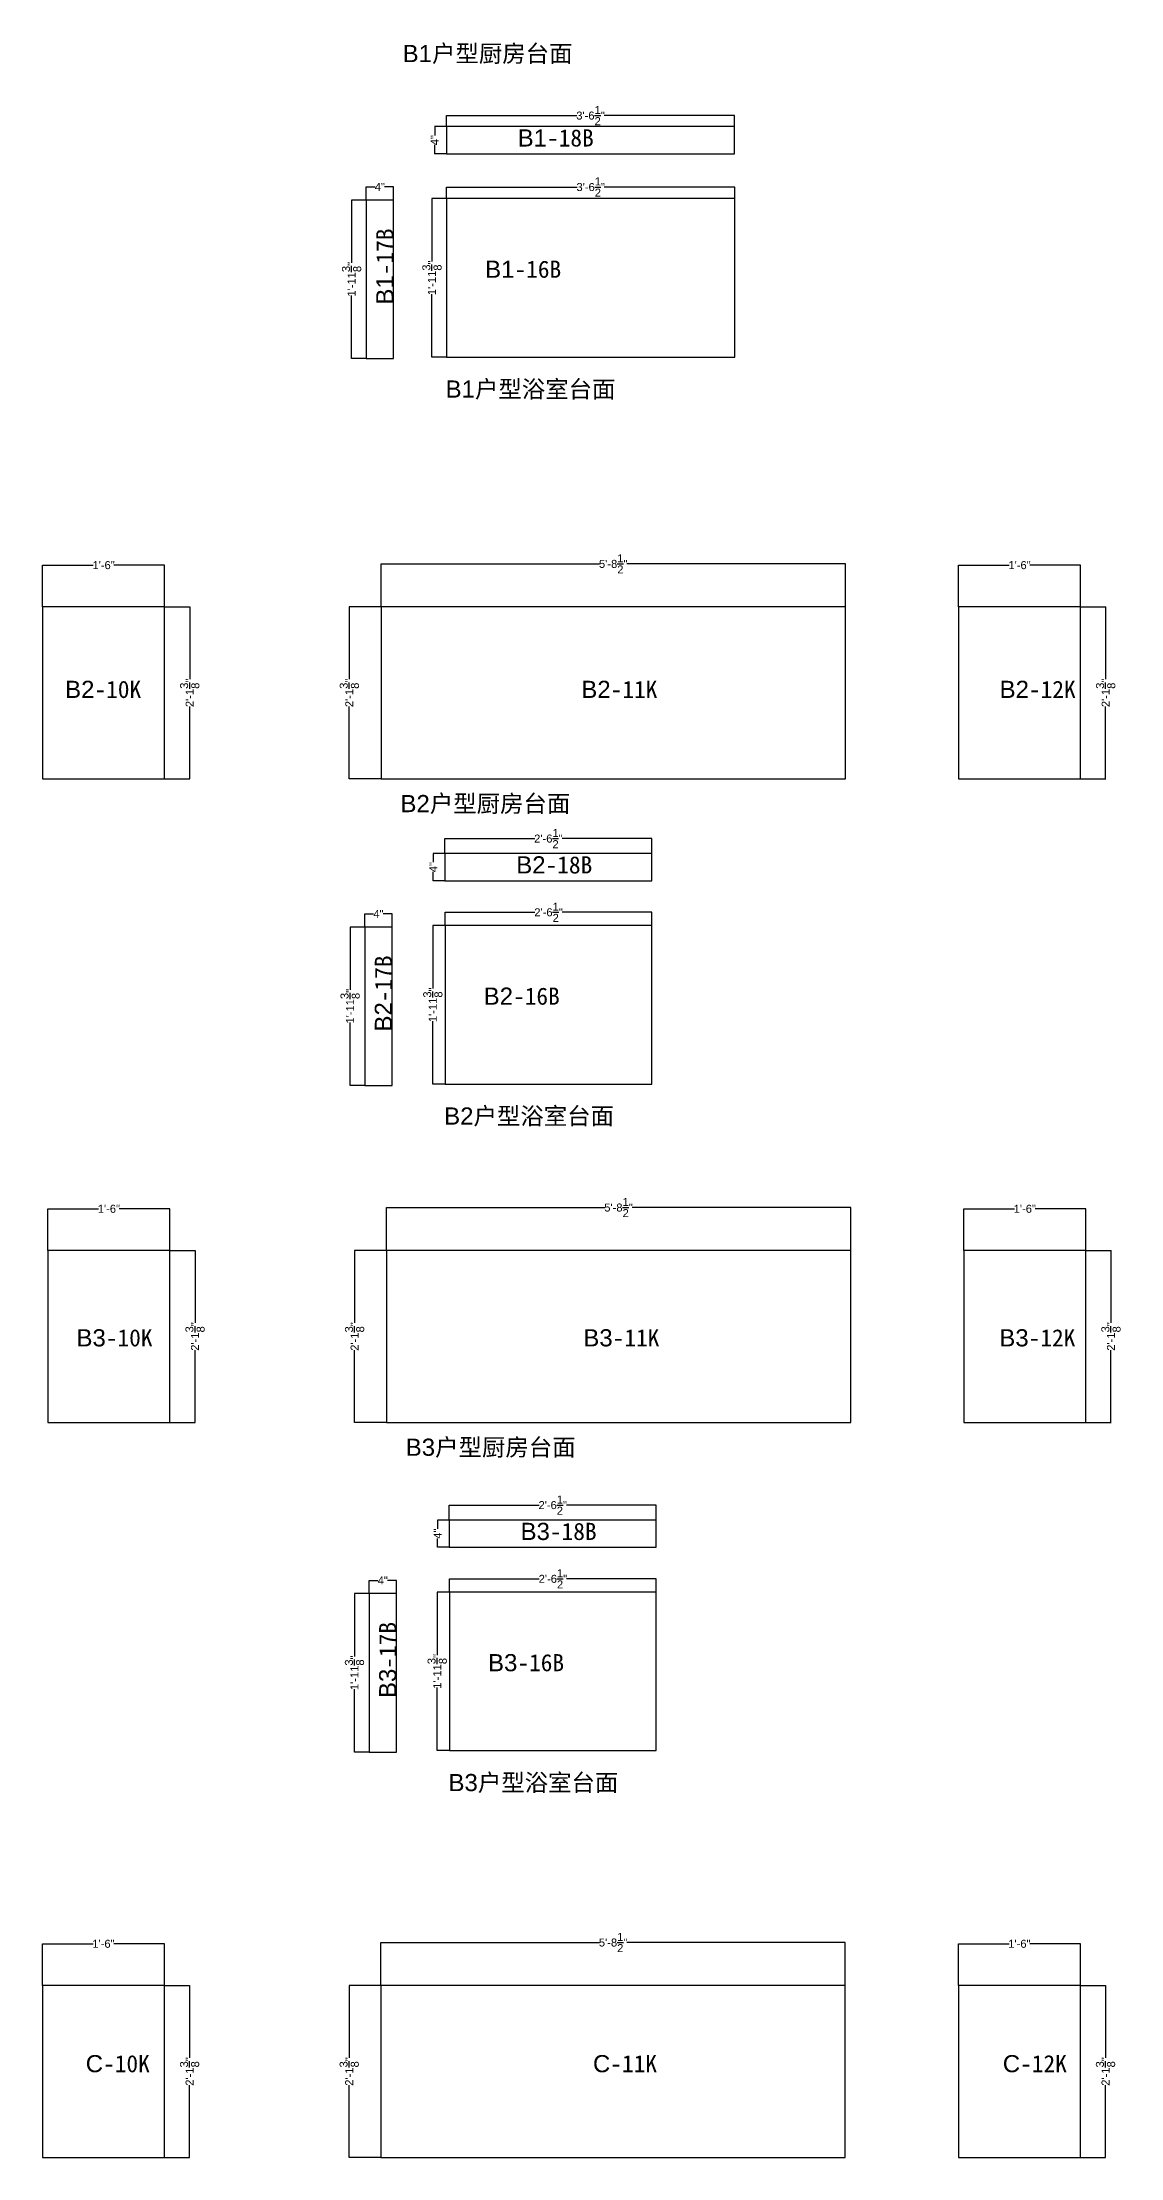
# Model space of a CAD drawing. Header units: inches. Extents: x -997106 to 39633, y -30199 to 1961.
# Drawn here: x 17418 to 21459, y -14272 to -6343 of the extents above; entities that cross this region are included whole.
import ezdxf

# ---------------------------------------------------------------- set-up
doc = ezdxf.new("R2010")
doc.units = ezdxf.units.IN
doc.header["$MEASUREMENT"] = 0
doc.layers.get('Defpoints').update_dxf_attribs({"color": 3})
doc.layers.add('编号', color=10, linetype='Continuous', plot=False)
doc.styles.get("Standard").update_dxf_attribs({"font": 'arial.ttf'})
doc.dimstyles.get("Standard").update_dxf_attribs({"dimtxt": 30, "dimasz": 1, "dimexe": 0.18, "dimexo": 0.0625, "dimgap": 0.09, "dimtad": 0, "dimtoh": 1, "dimdec": 4, "dimlfac": 0.03937, "dimzin": 0, "dimdsep": 46, "dimlunit": 4, "dimtxsty": 'Standard', "dimblk": 'ARCHTICK', "dimcen": 1, "dimadec": 0, "dimazin": 0, "dimtfac": 1, "dimtdec": 4, "dimtix": 1, "dimtofl": 0, "dimtmove": 2, "dimatfit": 3, "dimldrblk": 'ARCHTICK', "dimfxl": 1, "dimtolj": 1, "dimtzin": 0, "dimarcsym": 0})

# ---------------------------------------------------------------- blocks, each defined once
blk = doc.blocks.new('_ArchTick')
at = {"color": 0, "linetype": 'ByBlock', "const_width": 0.15}
blk.add_lwpolyline([(-0.5, -0.5), (0.5, 0.5)], dxfattribs=at)
blk = doc.blocks.new('*D192')
at = {"color": 0, "lineweight": -2, "transparency": 16777216}
for p, q in [((17419.5, -8458.8), (17419.5, -8302.6)), ((17419.5, -8302.8), (17609.4, -8302.8)), ((17876.5, -8302.8), (17686.5, -8302.8)), ((17876.5, -8458.8), (17876.5, -8302.6))]:
    blk.add_line(p, q, dxfattribs=at)
at = {"layer": 'Defpoints', "color": 0, "transparency": 16777216}
for p in [(17876.5, -8302.8), (17419.5, -8458.9), (17876.5, -8458.9)]:
    blk.add_point(p, dxfattribs=at)
at = {"color": 0, "lineweight": -2, "transparency": 16777216, "rotation": 180}
blk.add_blockref('_ArchTick', (17419.5, -8302.8), dxfattribs=at)
at = {"color": 0, "lineweight": -2, "transparency": 16777216}
blk.add_blockref('_ArchTick', (17876.5, -8302.8), dxfattribs=at)
at = {"color": 0, "transparency": 16777216, "insert": (17648, -8302.8), "char_height": 30, "attachment_point": 5}
blk.add_mtext('\\A1;1\'-6"', dxfattribs=at)
blk = doc.blocks.new('*D193')
at = {"color": 0, "lineweight": -2, "transparency": 16777216}
for p, q in [((17876.5, -8458.9), (17970.9, -8458.9)), ((17970.7, -8458.9), (17970.7, -8730.3)), ((17970.7, -9103.9), (17970.7, -8832.5)), ((17876.5, -9103.9), (17970.9, -9103.9))]:
    blk.add_line(p, q, dxfattribs=at)
at = {"layer": 'Defpoints', "color": 0, "transparency": 16777216}
for p in [(17876.5, -8458.9), (17876.5, -9103.9), (17970.7, -9103.9)]:
    blk.add_point(p, dxfattribs=at)
at = {"color": 0, "lineweight": -2, "transparency": 16777216}
for p, rotation in [((17970.7, -8458.9), 90), ((17970.7, -9103.9), 270)]:
    blk.add_blockref('_ArchTick', p, dxfattribs=dict(at, rotation=rotation))
at = {"color": 0, "transparency": 16777216, "insert": (17970.7, -8781.4), "char_height": 30, "attachment_point": 5, "rotation": 90}
blk.add_mtext('\\A1;2\'-1{\\H1x;\\S3/8;}"', dxfattribs=at)
blk = doc.blocks.new('*D194')
at = {"color": 0, "lineweight": -2, "transparency": 16777216}
for p, q in [((18687.8, -8458.8), (18687.8, -8297.6)), ((18687.8, -8297.8), (19506.9, -8297.8)), ((20427.8, -8297.8), (19608.7, -8297.8)), ((20427.8, -8458.8), (20427.8, -8297.6))]:
    blk.add_line(p, q, dxfattribs=at)
at = {"layer": 'Defpoints', "color": 0, "transparency": 16777216}
for p in [(20427.8, -8297.8), (18687.8, -8458.9), (20427.8, -8458.9)]:
    blk.add_point(p, dxfattribs=at)
at = {"color": 0, "lineweight": -2, "transparency": 16777216, "rotation": 180}
blk.add_blockref('_ArchTick', (18687.8, -8297.8), dxfattribs=at)
at = {"color": 0, "lineweight": -2, "transparency": 16777216}
blk.add_blockref('_ArchTick', (20427.8, -8297.8), dxfattribs=at)
at = {"color": 0, "transparency": 16777216, "insert": (19557.8, -8297.8), "char_height": 30, "attachment_point": 5}
blk.add_mtext('\\A1;5\'-8{\\H1x;\\S1/2;}"', dxfattribs=at)
blk = doc.blocks.new('*D195')
at = {"color": 0, "lineweight": -2, "transparency": 16777216}
for p, q in [((18687.7, -8458.9), (18568.6, -8458.9)), ((18568.8, -8458.9), (18568.8, -8730.3)), ((18568.8, -9103.9), (18568.8, -8832.5)), ((18687.7, -9103.9), (18568.6, -9103.9))]:
    blk.add_line(p, q, dxfattribs=at)
at = {"layer": 'Defpoints', "color": 0, "transparency": 16777216}
for p in [(18687.8, -8458.9), (18568.8, -9103.9), (18687.8, -9103.9)]:
    blk.add_point(p, dxfattribs=at)
at = {"color": 0, "lineweight": -2, "transparency": 16777216}
for p, rotation in [((18568.8, -8458.9), 90), ((18568.8, -9103.9), 270)]:
    blk.add_blockref('_ArchTick', p, dxfattribs=dict(at, rotation=rotation))
at = {"color": 0, "transparency": 16777216, "insert": (18568.8, -8781.4), "char_height": 30, "attachment_point": 5, "rotation": 90}
blk.add_mtext('\\A1;2\'-1{\\H1x;\\S3/8;}"', dxfattribs=at)
blk = doc.blocks.new('*D196')
at = {"color": 0, "lineweight": -2, "transparency": 16777216}
for p, q in [((20851.9, -8458.8), (20851.9, -8302.6)), ((20851.9, -8302.8), (21041.8, -8302.8)), ((21308.9, -8302.8), (21118.9, -8302.8)), ((21308.9, -8458.8), (21308.9, -8302.6))]:
    blk.add_line(p, q, dxfattribs=at)
at = {"layer": 'Defpoints', "color": 0, "transparency": 16777216}
for p in [(21308.9, -8302.8), (20851.9, -8458.9), (21308.9, -8458.9)]:
    blk.add_point(p, dxfattribs=at)
at = {"color": 0, "lineweight": -2, "transparency": 16777216, "rotation": 180}
blk.add_blockref('_ArchTick', (20851.9, -8302.8), dxfattribs=at)
at = {"color": 0, "lineweight": -2, "transparency": 16777216}
blk.add_blockref('_ArchTick', (21308.9, -8302.8), dxfattribs=at)
at = {"color": 0, "transparency": 16777216, "insert": (21080.4, -8302.8), "char_height": 30, "attachment_point": 5}
blk.add_mtext('\\A1;1\'-6"', dxfattribs=at)
blk = doc.blocks.new('*D197')
at = {"color": 0, "lineweight": -2, "transparency": 16777216}
for p, q in [((21308.9, -8458.9), (21403.3, -8458.9)), ((21403.1, -8458.9), (21403.1, -8730.3)), ((21403.1, -9103.9), (21403.1, -8832.5)), ((21308.9, -9103.9), (21403.3, -9103.9))]:
    blk.add_line(p, q, dxfattribs=at)
at = {"layer": 'Defpoints', "color": 0, "transparency": 16777216}
for p in [(21308.9, -8458.9), (21308.9, -9103.9), (21403.1, -9103.9)]:
    blk.add_point(p, dxfattribs=at)
at = {"color": 0, "lineweight": -2, "transparency": 16777216}
for p, rotation in [((21403.1, -8458.9), 90), ((21403.1, -9103.9), 270)]:
    blk.add_blockref('_ArchTick', p, dxfattribs=dict(at, rotation=rotation))
at = {"color": 0, "transparency": 16777216, "insert": (21403.1, -8781.4), "char_height": 30, "attachment_point": 5, "rotation": 90}
blk.add_mtext('\\A1;2\'-1{\\H1x;\\S3/8;}"', dxfattribs=at)
blk = doc.blocks.new('*D232')
at = {"color": 0, "lineweight": -2, "transparency": 16777216}
for p, q in [((17439.3, -10871.5), (17439.3, -10715.3)), ((17439.3, -10715.4), (17629.3, -10715.4)), ((17896.3, -10715.4), (17706.4, -10715.4)), ((17896.3, -10871.5), (17896.3, -10715.3))]:
    blk.add_line(p, q, dxfattribs=at)
at = {"layer": 'Defpoints', "color": 0, "transparency": 16777216}
for p in [(17896.3, -10715.4), (17439.3, -10871.5), (17896.3, -10871.5)]:
    blk.add_point(p, dxfattribs=at)
at = {"color": 0, "lineweight": -2, "transparency": 16777216, "rotation": 180}
blk.add_blockref('_ArchTick', (17439.3, -10715.4), dxfattribs=at)
at = {"color": 0, "lineweight": -2, "transparency": 16777216}
blk.add_blockref('_ArchTick', (17896.3, -10715.4), dxfattribs=at)
at = {"color": 0, "transparency": 16777216, "insert": (17667.8, -10715.4), "char_height": 30, "attachment_point": 5}
blk.add_mtext('\\A1;1\'-6"', dxfattribs=at)
blk = doc.blocks.new('*D233')
at = {"color": 0, "lineweight": -2, "transparency": 16777216}
for p, q in [((17896.4, -10871.5), (17990.8, -10871.5)), ((17990.6, -10871.5), (17990.6, -11142.9)), ((17990.6, -11516.5), (17990.6, -11245.1)), ((17896.4, -11516.5), (17990.8, -11516.5))]:
    blk.add_line(p, q, dxfattribs=at)
at = {"layer": 'Defpoints', "color": 0, "transparency": 16777216}
for p in [(17896.3, -10871.5), (17896.3, -11516.5), (17990.6, -11516.5)]:
    blk.add_point(p, dxfattribs=at)
at = {"color": 0, "lineweight": -2, "transparency": 16777216}
for p, rotation in [((17990.6, -10871.5), 90), ((17990.6, -11516.5), 270)]:
    blk.add_blockref('_ArchTick', p, dxfattribs=dict(at, rotation=rotation))
at = {"color": 0, "transparency": 16777216, "insert": (17990.6, -11194), "char_height": 30, "attachment_point": 5, "rotation": 90}
blk.add_mtext('\\A1;2\'-1{\\H1x;\\S3/8;}"', dxfattribs=at)
blk = doc.blocks.new('*D234')
at = {"color": 0, "lineweight": -2, "transparency": 16777216}
for p, q in [((18707.6, -10871.5), (18707.6, -10710.3)), ((18707.6, -10710.5), (19526.7, -10710.5)), ((20447.6, -10710.5), (19628.5, -10710.5)), ((20447.6, -10871.5), (20447.6, -10710.3))]:
    blk.add_line(p, q, dxfattribs=at)
at = {"layer": 'Defpoints', "color": 0, "transparency": 16777216}
for p in [(20447.6, -10710.5), (18707.6, -10871.5), (20447.6, -10871.5)]:
    blk.add_point(p, dxfattribs=at)
at = {"color": 0, "lineweight": -2, "transparency": 16777216, "rotation": 180}
blk.add_blockref('_ArchTick', (18707.6, -10710.5), dxfattribs=at)
at = {"color": 0, "lineweight": -2, "transparency": 16777216}
blk.add_blockref('_ArchTick', (20447.6, -10710.5), dxfattribs=at)
at = {"color": 0, "transparency": 16777216, "insert": (19577.6, -10710.5), "char_height": 30, "attachment_point": 5}
blk.add_mtext('\\A1;5\'-8{\\H1x;\\S1/2;}"', dxfattribs=at)
blk = doc.blocks.new('*D235')
at = {"color": 0, "lineweight": -2, "transparency": 16777216}
for p, q in [((18707.6, -10871.5), (18588.4, -10871.5)), ((18588.6, -10871.5), (18588.6, -11142.9)), ((18588.6, -11516.5), (18588.6, -11245.1)), ((18707.6, -11516.5), (18588.4, -11516.5))]:
    blk.add_line(p, q, dxfattribs=at)
at = {"layer": 'Defpoints', "color": 0, "transparency": 16777216}
for p in [(18707.6, -10871.5), (18588.6, -11516.5), (18707.6, -11516.5)]:
    blk.add_point(p, dxfattribs=at)
at = {"color": 0, "lineweight": -2, "transparency": 16777216}
for p, rotation in [((18588.6, -10871.5), 90), ((18588.6, -11516.5), 270)]:
    blk.add_blockref('_ArchTick', p, dxfattribs=dict(at, rotation=rotation))
at = {"color": 0, "transparency": 16777216, "insert": (18588.6, -11194), "char_height": 30, "attachment_point": 5, "rotation": 90}
blk.add_mtext('\\A1;2\'-1{\\H1x;\\S3/8;}"', dxfattribs=at)
blk = doc.blocks.new('*D236')
at = {"color": 0, "lineweight": -2, "transparency": 16777216}
for p, q in [((20871.7, -10871.5), (20871.7, -10715.3)), ((20871.7, -10715.4), (21061.7, -10715.4)), ((21328.7, -10715.4), (21138.8, -10715.4)), ((21328.7, -10871.5), (21328.7, -10715.3))]:
    blk.add_line(p, q, dxfattribs=at)
at = {"layer": 'Defpoints', "color": 0, "transparency": 16777216}
for p in [(21328.7, -10715.4), (20871.7, -10871.5), (21328.7, -10871.5)]:
    blk.add_point(p, dxfattribs=at)
at = {"color": 0, "lineweight": -2, "transparency": 16777216, "rotation": 180}
blk.add_blockref('_ArchTick', (20871.7, -10715.4), dxfattribs=at)
at = {"color": 0, "lineweight": -2, "transparency": 16777216}
blk.add_blockref('_ArchTick', (21328.7, -10715.4), dxfattribs=at)
at = {"color": 0, "transparency": 16777216, "insert": (21100.2, -10715.4), "char_height": 30, "attachment_point": 5}
blk.add_mtext('\\A1;1\'-6"', dxfattribs=at)
blk = doc.blocks.new('*D237')
at = {"color": 0, "lineweight": -2, "transparency": 16777216}
for p, q in [((21328.8, -10871.5), (21423.2, -10871.5)), ((21423, -10871.5), (21423, -11142.9)), ((21423, -11516.5), (21423, -11245.1)), ((21328.8, -11516.5), (21423.2, -11516.5))]:
    blk.add_line(p, q, dxfattribs=at)
at = {"layer": 'Defpoints', "color": 0, "transparency": 16777216}
for p in [(21328.7, -10871.5), (21328.7, -11516.5), (21423, -11516.5)]:
    blk.add_point(p, dxfattribs=at)
at = {"color": 0, "lineweight": -2, "transparency": 16777216}
for p, rotation in [((21423, -10871.5), 90), ((21423, -11516.5), 270)]:
    blk.add_blockref('_ArchTick', p, dxfattribs=dict(at, rotation=rotation))
at = {"color": 0, "transparency": 16777216, "insert": (21423, -11194), "char_height": 30, "attachment_point": 5, "rotation": 90}
blk.add_mtext('\\A1;2\'-1{\\H1x;\\S3/8;}"', dxfattribs=at)
blk = doc.blocks.new('*D276')
at = {"color": 0, "lineweight": -2, "transparency": 16777216}
for p, q in [((17419, -13626.6), (17419, -13470.4)), ((17419, -13470.5), (17608.9, -13470.5)), ((17876, -13470.5), (17686, -13470.5)), ((17876, -13626.6), (17876, -13470.4))]:
    blk.add_line(p, q, dxfattribs=at)
at = {"layer": 'Defpoints', "color": 0, "transparency": 16777216}
for p in [(17876, -13470.5), (17419, -13626.6), (17876, -13626.6)]:
    blk.add_point(p, dxfattribs=at)
at = {"color": 0, "lineweight": -2, "transparency": 16777216, "rotation": 180}
blk.add_blockref('_ArchTick', (17419, -13470.5), dxfattribs=at)
at = {"color": 0, "lineweight": -2, "transparency": 16777216}
blk.add_blockref('_ArchTick', (17876, -13470.5), dxfattribs=at)
at = {"color": 0, "transparency": 16777216, "insert": (17647.5, -13470.5), "char_height": 30, "attachment_point": 5}
blk.add_mtext('\\A1;1\'-6"', dxfattribs=at)
blk = doc.blocks.new('*D277')
at = {"color": 0, "lineweight": -2, "transparency": 16777216}
for p, q in [((17876, -13626.6), (17970.4, -13626.6)), ((17970.2, -13626.6), (17970.2, -13898)), ((17970.2, -14271.6), (17970.2, -14000.2)), ((17876, -14271.6), (17970.4, -14271.6))]:
    blk.add_line(p, q, dxfattribs=at)
at = {"layer": 'Defpoints', "color": 0, "transparency": 16777216}
for p in [(17876, -13626.6), (17876, -14271.6), (17970.2, -14271.6)]:
    blk.add_point(p, dxfattribs=at)
at = {"color": 0, "lineweight": -2, "transparency": 16777216}
for p, rotation in [((17970.2, -13626.6), 90), ((17970.2, -14271.6), 270)]:
    blk.add_blockref('_ArchTick', p, dxfattribs=dict(at, rotation=rotation))
at = {"color": 0, "transparency": 16777216, "insert": (17970.2, -13949.1), "char_height": 30, "attachment_point": 5, "rotation": 90}
blk.add_mtext('\\A1;2\'-1{\\H1x;\\S3/8;}"', dxfattribs=at)
blk = doc.blocks.new('*D278')
at = {"color": 0, "lineweight": -2, "transparency": 16777216}
for p, q in [((18687.3, -13626.6), (18687.3, -13465.4)), ((18687.3, -13465.6), (19506.4, -13465.6)), ((20427.3, -13465.6), (19608.2, -13465.6)), ((20427.3, -13626.6), (20427.3, -13465.4))]:
    blk.add_line(p, q, dxfattribs=at)
at = {"layer": 'Defpoints', "color": 0, "transparency": 16777216}
for p in [(20427.3, -13465.6), (18687.3, -13626.6), (20427.3, -13626.6)]:
    blk.add_point(p, dxfattribs=at)
at = {"color": 0, "lineweight": -2, "transparency": 16777216, "rotation": 180}
blk.add_blockref('_ArchTick', (18687.3, -13465.6), dxfattribs=at)
at = {"color": 0, "lineweight": -2, "transparency": 16777216}
blk.add_blockref('_ArchTick', (20427.3, -13465.6), dxfattribs=at)
at = {"color": 0, "transparency": 16777216, "insert": (19557.3, -13465.6), "char_height": 30, "attachment_point": 5}
blk.add_mtext('\\A1;5\'-8{\\H1x;\\S1/2;}"', dxfattribs=at)
blk = doc.blocks.new('*D279')
at = {"color": 0, "lineweight": -2, "transparency": 16777216}
for p, q in [((18687.2, -13626.6), (18568.1, -13626.6)), ((18568.3, -13626.6), (18568.3, -13898)), ((18568.3, -14271.6), (18568.3, -14000.2)), ((18687.2, -14271.6), (18568.1, -14271.6))]:
    blk.add_line(p, q, dxfattribs=at)
at = {"layer": 'Defpoints', "color": 0, "transparency": 16777216}
for p in [(18687.3, -13626.6), (18568.3, -14271.6), (18687.3, -14271.6)]:
    blk.add_point(p, dxfattribs=at)
at = {"color": 0, "lineweight": -2, "transparency": 16777216}
for p, rotation in [((18568.3, -13626.6), 90), ((18568.3, -14271.6), 270)]:
    blk.add_blockref('_ArchTick', p, dxfattribs=dict(at, rotation=rotation))
at = {"color": 0, "transparency": 16777216, "insert": (18568.3, -13949.1), "char_height": 30, "attachment_point": 5, "rotation": 90}
blk.add_mtext('\\A1;2\'-1{\\H1x;\\S3/8;}"', dxfattribs=at)
blk = doc.blocks.new('*D280')
at = {"color": 0, "lineweight": -2, "transparency": 16777216}
for p, q in [((20851.4, -13626.6), (20851.4, -13470.4)), ((20851.4, -13470.5), (21041.3, -13470.5)), ((21308.4, -13470.5), (21118.4, -13470.5)), ((21308.4, -13626.6), (21308.4, -13470.4))]:
    blk.add_line(p, q, dxfattribs=at)
at = {"layer": 'Defpoints', "color": 0, "transparency": 16777216}
for p in [(21308.4, -13470.5), (20851.4, -13626.6), (21308.4, -13626.6)]:
    blk.add_point(p, dxfattribs=at)
at = {"color": 0, "lineweight": -2, "transparency": 16777216, "rotation": 180}
blk.add_blockref('_ArchTick', (20851.4, -13470.5), dxfattribs=at)
at = {"color": 0, "lineweight": -2, "transparency": 16777216}
blk.add_blockref('_ArchTick', (21308.4, -13470.5), dxfattribs=at)
at = {"color": 0, "transparency": 16777216, "insert": (21079.9, -13470.5), "char_height": 30, "attachment_point": 5}
blk.add_mtext('\\A1;1\'-6"', dxfattribs=at)
blk = doc.blocks.new('*D281')
at = {"color": 0, "lineweight": -2, "transparency": 16777216}
for p, q in [((21308.4, -13626.6), (21402.8, -13626.6)), ((21402.6, -13626.6), (21402.6, -13898)), ((21402.6, -14271.6), (21402.6, -14000.2)), ((21308.4, -14271.6), (21402.8, -14271.6))]:
    blk.add_line(p, q, dxfattribs=at)
at = {"layer": 'Defpoints', "color": 0, "transparency": 16777216}
for p in [(21308.4, -13626.6), (21308.4, -14271.6), (21402.6, -14271.6)]:
    blk.add_point(p, dxfattribs=at)
at = {"color": 0, "lineweight": -2, "transparency": 16777216}
for p, rotation in [((21402.6, -13626.6), 90), ((21402.6, -14271.6), 270)]:
    blk.add_blockref('_ArchTick', p, dxfattribs=dict(at, rotation=rotation))
at = {"color": 0, "transparency": 16777216, "insert": (21402.6, -13949.1), "char_height": 30, "attachment_point": 5, "rotation": 90}
blk.add_mtext('\\A1;2\'-1{\\H1x;\\S3/8;}"', dxfattribs=at)
blk = doc.blocks.new('*D825')
at = {"color": 0, "lineweight": -2, "transparency": 16777216}
for p, q in [((18632.2, -6934), (18577.1, -6934)), ((18577.3, -6934), (18577.3, -7169.9)), ((18577.3, -7528), (18577.3, -7292.1)), ((18632.2, -7528), (18577.1, -7528))]:
    blk.add_line(p, q, dxfattribs=at)
at = {"layer": 'Defpoints', "color": 0, "transparency": 16777216}
for p in [(18632.3, -6934), (18577.3, -7528), (18632.3, -7528)]:
    blk.add_point(p, dxfattribs=at)
at = {"color": 0, "lineweight": -2, "transparency": 16777216}
for p, rotation in [((18577.3, -6934), 90), ((18577.3, -7528), 270)]:
    blk.add_blockref('_ArchTick', p, dxfattribs=dict(at, rotation=rotation))
at = {"color": 0, "transparency": 16777216, "insert": (18577.3, -7231), "char_height": 30, "attachment_point": 5, "rotation": 90}
blk.add_mtext('\\A1;1\'-11{\\H1x;\\S3/8;}"', dxfattribs=at)
blk = doc.blocks.new('*D826')
at = {"color": 0, "lineweight": -2, "transparency": 16777216}
for p, q in [((18632.3, -6934), (18632.3, -6884.8)), ((18632.3, -6884.9), (18665.3, -6884.9)), ((18734.3, -6884.9), (18701.2, -6884.9)), ((18734.3, -6934), (18734.3, -6884.8))]:
    blk.add_line(p, q, dxfattribs=at)
at = {"layer": 'Defpoints', "color": 0, "transparency": 16777216}
for p in [(18734.3, -6884.9), (18632.3, -6934), (18734.3, -6934)]:
    blk.add_point(p, dxfattribs=at)
at = {"color": 0, "lineweight": -2, "transparency": 16777216, "rotation": 180}
blk.add_blockref('_ArchTick', (18632.3, -6884.9), dxfattribs=at)
at = {"color": 0, "lineweight": -2, "transparency": 16777216}
blk.add_blockref('_ArchTick', (18734.3, -6884.9), dxfattribs=at)
at = {"color": 0, "transparency": 16777216, "insert": (18683.3, -6884.9), "char_height": 30, "attachment_point": 5}
blk.add_mtext('\\A1;4"', dxfattribs=at)
blk = doc.blocks.new('*D824')
at = {"color": 0, "lineweight": -2, "transparency": 16777216}
for p, q in [((18932.6, -6658.5), (18888.6, -6658.5)), ((18888.8, -6658.5), (18888.8, -6691.6)), ((18888.8, -6760.5), (18888.8, -6727.4)), ((18932.6, -6760.5), (18888.6, -6760.5))]:
    blk.add_line(p, q, dxfattribs=at)
at = {"layer": 'Defpoints', "color": 0, "transparency": 16777216}
for p in [(18932.7, -6658.5), (18888.8, -6760.5), (18932.7, -6760.5)]:
    blk.add_point(p, dxfattribs=at)
at = {"color": 0, "lineweight": -2, "transparency": 16777216}
for p, rotation in [((18888.8, -6658.5), 90), ((18888.8, -6760.5), 270)]:
    blk.add_blockref('_ArchTick', p, dxfattribs=dict(at, rotation=rotation))
at = {"color": 0, "transparency": 16777216, "insert": (18888.8, -6709.5), "char_height": 30, "attachment_point": 5, "rotation": 90}
blk.add_mtext('\\A1;4"', dxfattribs=at)
blk = doc.blocks.new('*D827')
at = {"color": 0, "lineweight": -2, "transparency": 16777216}
for p, q in [((18933.4, -6928.6), (18933.4, -6885.2)), ((18933.4, -6885.3), (19422.5, -6885.3)), ((20013.4, -6885.3), (19524.3, -6885.3)), ((20013.4, -6928.6), (20013.4, -6885.2))]:
    blk.add_line(p, q, dxfattribs=at)
at = {"layer": 'Defpoints', "color": 0, "transparency": 16777216}
for p in [(20013.4, -6885.3), (18933.4, -6928.6), (20013.4, -6928.6)]:
    blk.add_point(p, dxfattribs=at)
at = {"color": 0, "lineweight": -2, "transparency": 16777216, "rotation": 180}
blk.add_blockref('_ArchTick', (18933.4, -6885.3), dxfattribs=at)
at = {"color": 0, "lineweight": -2, "transparency": 16777216}
blk.add_blockref('_ArchTick', (20013.4, -6885.3), dxfattribs=at)
at = {"color": 0, "transparency": 16777216, "insert": (19473.4, -6885.3), "char_height": 30, "attachment_point": 5}
blk.add_mtext('\\A1;3\'-6{\\H1x;\\S1/2;}"', dxfattribs=at)
blk = doc.blocks.new('*D828')
at = {"color": 0, "lineweight": -2, "transparency": 16777216}
for p, q in [((18932.7, -6658.4), (18932.7, -6617.1)), ((18932.7, -6617.3), (19421.8, -6617.3)), ((20012.7, -6617.3), (19523.6, -6617.3)), ((20012.7, -6658.4), (20012.7, -6617.1))]:
    blk.add_line(p, q, dxfattribs=at)
at = {"layer": 'Defpoints', "color": 0, "transparency": 16777216}
for p in [(18932.7, -6658.5), (20012.7, -6617.3), (20012.7, -6658.5)]:
    blk.add_point(p, dxfattribs=at)
at = {"color": 0, "lineweight": -2, "transparency": 16777216, "rotation": 180}
blk.add_blockref('_ArchTick', (18932.7, -6617.3), dxfattribs=at)
at = {"color": 0, "lineweight": -2, "transparency": 16777216}
blk.add_blockref('_ArchTick', (20012.7, -6617.3), dxfattribs=at)
at = {"color": 0, "transparency": 16777216, "insert": (19472.7, -6617.3), "char_height": 30, "attachment_point": 5}
blk.add_mtext('\\A1;3\'-6{\\H1x;\\S1/2;}"', dxfattribs=at)
blk = doc.blocks.new('*D829')
at = {"color": 0, "lineweight": -2, "transparency": 16777216}
for p, q in [((18933.4, -6928.6), (18878.3, -6928.6)), ((18878.5, -6928.6), (18878.5, -7164.5)), ((18878.5, -7522.6), (18878.5, -7286.7)), ((18933.4, -7522.6), (18878.3, -7522.6))]:
    blk.add_line(p, q, dxfattribs=at)
at = {"layer": 'Defpoints', "color": 0, "transparency": 16777216}
for p in [(18933.4, -6928.6), (18878.5, -7522.6), (18933.4, -7522.6)]:
    blk.add_point(p, dxfattribs=at)
at = {"color": 0, "lineweight": -2, "transparency": 16777216}
for p, rotation in [((18878.5, -6928.6), 90), ((18878.5, -7522.6), 270)]:
    blk.add_blockref('_ArchTick', p, dxfattribs=dict(at, rotation=rotation))
at = {"color": 0, "transparency": 16777216, "insert": (18878.5, -7225.6), "char_height": 30, "attachment_point": 5, "rotation": 90}
blk.add_mtext('\\A1;1\'-11{\\H1x;\\S3/8;}"', dxfattribs=at)
blk = doc.blocks.new('*D984')
at = {"color": 0, "lineweight": -2, "transparency": 16777216}
for p, q in [((18626.8, -9659), (18571.7, -9659)), ((18571.9, -9659), (18571.9, -9894.9)), ((18571.9, -10253), (18571.9, -10017.1)), ((18626.8, -10253), (18571.7, -10253))]:
    blk.add_line(p, q, dxfattribs=at)
at = {"layer": 'Defpoints', "color": 0, "transparency": 16777216}
for p in [(18626.9, -9659), (18571.9, -10253), (18626.9, -10253)]:
    blk.add_point(p, dxfattribs=at)
at = {"color": 0, "lineweight": -2, "transparency": 16777216}
for p, rotation in [((18571.9, -9659), 90), ((18571.9, -10253), 270)]:
    blk.add_blockref('_ArchTick', p, dxfattribs=dict(at, rotation=rotation))
at = {"color": 0, "transparency": 16777216, "insert": (18571.9, -9956), "char_height": 30, "attachment_point": 5, "rotation": 90}
blk.add_mtext('\\A1;1\'-11{\\H1x;\\S3/8;}"', dxfattribs=at)
blk = doc.blocks.new('*D985')
at = {"color": 0, "lineweight": -2, "transparency": 16777216}
for p, q in [((18626.9, -9658.9), (18626.9, -9609.7)), ((18626.9, -9609.9), (18659.9, -9609.9)), ((18728.9, -9609.9), (18695.8, -9609.9)), ((18728.9, -9658.9), (18728.9, -9609.7))]:
    blk.add_line(p, q, dxfattribs=at)
at = {"layer": 'Defpoints', "color": 0, "transparency": 16777216}
for p in [(18626.9, -9659), (18728.9, -9609.9), (18728.9, -9659)]:
    blk.add_point(p, dxfattribs=at)
at = {"color": 0, "lineweight": -2, "transparency": 16777216, "rotation": 180}
blk.add_blockref('_ArchTick', (18626.9, -9609.9), dxfattribs=at)
at = {"color": 0, "lineweight": -2, "transparency": 16777216}
blk.add_blockref('_ArchTick', (18728.9, -9609.9), dxfattribs=at)
at = {"color": 0, "transparency": 16777216, "insert": (18677.9, -9609.9), "char_height": 30, "attachment_point": 5}
blk.add_mtext('\\A1;4"', dxfattribs=at)
blk = doc.blocks.new('*D980')
at = {"color": 0, "lineweight": -2, "transparency": 16777216}
for p, q in [((18927.2, -9383.5), (18883.2, -9383.5)), ((18883.4, -9383.5), (18883.4, -9416.5)), ((18927.2, -9485.5), (18883.2, -9485.5)), ((18883.4, -9485.5), (18883.4, -9452.4))]:
    blk.add_line(p, q, dxfattribs=at)
at = {"layer": 'Defpoints', "color": 0, "transparency": 16777216}
for p in [(18927.3, -9383.5), (18883.4, -9485.5), (18927.3, -9485.5)]:
    blk.add_point(p, dxfattribs=at)
at = {"color": 0, "lineweight": -2, "transparency": 16777216}
for p, rotation in [((18883.4, -9383.5), 90), ((18883.4, -9485.5), 270)]:
    blk.add_blockref('_ArchTick', p, dxfattribs=dict(at, rotation=rotation))
at = {"color": 0, "transparency": 16777216, "insert": (18883.4, -9434.5), "char_height": 30, "attachment_point": 5, "rotation": 90}
blk.add_mtext('\\A1;4"', dxfattribs=at)
blk = doc.blocks.new('*D986')
at = {"color": 0, "lineweight": -2, "transparency": 16777216}
for p, q in [((18927.3, -9381.7), (18927.3, -9327.4)), ((18927.3, -9327.5), (19263.6, -9327.5)), ((19702.3, -9327.5), (19365.9, -9327.5)), ((19702.3, -9383.4), (19702.3, -9327.4))]:
    blk.add_line(p, q, dxfattribs=at)
at = {"layer": 'Defpoints', "color": 0, "transparency": 16777216}
for p in [(19702.3, -9327.5), (18927.3, -9381.8), (19702.3, -9383.5)]:
    blk.add_point(p, dxfattribs=at)
at = {"color": 0, "lineweight": -2, "transparency": 16777216, "rotation": 180}
blk.add_blockref('_ArchTick', (18927.3, -9327.5), dxfattribs=at)
at = {"color": 0, "lineweight": -2, "transparency": 16777216}
blk.add_blockref('_ArchTick', (19702.3, -9327.5), dxfattribs=at)
at = {"color": 0, "transparency": 16777216, "insert": (19314.8, -9327.5), "char_height": 30, "attachment_point": 5}
blk.add_mtext('\\A1;2\'-6{\\H1x;\\S1/2;}"', dxfattribs=at)
blk = doc.blocks.new('*D987')
at = {"color": 0, "lineweight": -2, "transparency": 16777216}
for p, q in [((18928, -9653.5), (18928, -9603.6)), ((18928, -9603.8), (19264.4, -9603.8)), ((19703, -9603.8), (19366.7, -9603.8)), ((19703, -9653.5), (19703, -9603.6))]:
    blk.add_line(p, q, dxfattribs=at)
at = {"layer": 'Defpoints', "color": 0, "transparency": 16777216}
for p in [(18928, -9653.6), (19703, -9603.8), (19703, -9653.6)]:
    blk.add_point(p, dxfattribs=at)
at = {"color": 0, "lineweight": -2, "transparency": 16777216, "rotation": 180}
blk.add_blockref('_ArchTick', (18928, -9603.8), dxfattribs=at)
at = {"color": 0, "lineweight": -2, "transparency": 16777216}
blk.add_blockref('_ArchTick', (19703, -9603.8), dxfattribs=at)
at = {"color": 0, "transparency": 16777216, "insert": (19315.5, -9603.8), "char_height": 30, "attachment_point": 5}
blk.add_mtext('\\A1;2\'-6{\\H1x;\\S1/2;}"', dxfattribs=at)
blk = doc.blocks.new('*D988')
at = {"color": 0, "lineweight": -2, "transparency": 16777216}
for p, q in [((18928, -9653.6), (18881.6, -9653.6)), ((18881.8, -9653.6), (18881.8, -9889.5)), ((18881.8, -10247.6), (18881.8, -10011.7)), ((18928, -10247.6), (18881.6, -10247.6))]:
    blk.add_line(p, q, dxfattribs=at)
at = {"layer": 'Defpoints', "color": 0, "transparency": 16777216}
for p in [(18928, -9653.6), (18881.8, -10247.6), (18928, -10247.6)]:
    blk.add_point(p, dxfattribs=at)
at = {"color": 0, "lineweight": -2, "transparency": 16777216}
for p, rotation in [((18881.8, -9653.6), 90), ((18881.8, -10247.6), 270)]:
    blk.add_blockref('_ArchTick', p, dxfattribs=dict(at, rotation=rotation))
at = {"color": 0, "transparency": 16777216, "insert": (18881.8, -9950.6), "char_height": 30, "attachment_point": 5, "rotation": 90}
blk.add_mtext('\\A1;1\'-11{\\H1x;\\S3/8;}"', dxfattribs=at)
blk = doc.blocks.new('*D1008')
at = {"color": 0, "lineweight": -2, "transparency": 16777216}
for p, q in [((18643.1, -12157.5), (18588, -12157.5)), ((18588.2, -12157.5), (18588.2, -12393.4)), ((18588.2, -12751.5), (18588.2, -12515.6)), ((18643.1, -12751.5), (18588, -12751.5))]:
    blk.add_line(p, q, dxfattribs=at)
at = {"layer": 'Defpoints', "color": 0, "transparency": 16777216}
for p in [(18643.1, -12157.5), (18588.2, -12751.5), (18643.1, -12751.5)]:
    blk.add_point(p, dxfattribs=at)
at = {"color": 0, "lineweight": -2, "transparency": 16777216}
for p, rotation in [((18588.2, -12157.5), 90), ((18588.2, -12751.5), 270)]:
    blk.add_blockref('_ArchTick', p, dxfattribs=dict(at, rotation=rotation))
at = {"color": 0, "transparency": 16777216, "insert": (18588.2, -12454.5), "char_height": 30, "attachment_point": 5, "rotation": 90}
blk.add_mtext('\\A1;1\'-11{\\H1x;\\S3/8;}"', dxfattribs=at)
blk = doc.blocks.new('*D1009')
at = {"color": 0, "lineweight": -2, "transparency": 16777216}
for p, q in [((18643.1, -12157.4), (18643.1, -12108.2)), ((18643.1, -12108.4), (18676.2, -12108.4)), ((18745.1, -12108.4), (18712.1, -12108.4)), ((18745.1, -12157.4), (18745.1, -12108.2))]:
    blk.add_line(p, q, dxfattribs=at)
at = {"layer": 'Defpoints', "color": 0, "transparency": 16777216}
for p in [(18745.1, -12108.4), (18643.1, -12157.5), (18745.1, -12157.5)]:
    blk.add_point(p, dxfattribs=at)
at = {"color": 0, "lineweight": -2, "transparency": 16777216, "rotation": 180}
blk.add_blockref('_ArchTick', (18643.1, -12108.4), dxfattribs=at)
at = {"color": 0, "lineweight": -2, "transparency": 16777216}
blk.add_blockref('_ArchTick', (18745.1, -12108.4), dxfattribs=at)
at = {"color": 0, "transparency": 16777216, "insert": (18694.1, -12108.4), "char_height": 30, "attachment_point": 5}
blk.add_mtext('\\A1;4"', dxfattribs=at)
blk = doc.blocks.new('*D1004')
at = {"color": 0, "lineweight": -2, "transparency": 16777216}
for p, q in [((18943.5, -11882), (18899.5, -11882)), ((18899.7, -11882), (18899.7, -11915)), ((18899.7, -11984), (18899.7, -11950.9)), ((18943.5, -11984), (18899.5, -11984))]:
    blk.add_line(p, q, dxfattribs=at)
at = {"layer": 'Defpoints', "color": 0, "transparency": 16777216}
for p in [(18943.6, -11882), (18899.7, -11984), (18943.6, -11984)]:
    blk.add_point(p, dxfattribs=at)
at = {"color": 0, "lineweight": -2, "transparency": 16777216}
for p, rotation in [((18899.7, -11882), 90), ((18899.7, -11984), 270)]:
    blk.add_blockref('_ArchTick', p, dxfattribs=dict(at, rotation=rotation))
at = {"color": 0, "transparency": 16777216, "insert": (18899.7, -11933), "char_height": 30, "attachment_point": 5, "rotation": 90}
blk.add_mtext('\\A1;4"', dxfattribs=at)
blk = doc.blocks.new('*D1010')
at = {"color": 0, "lineweight": -2, "transparency": 16777216}
for p, q in [((18943.6, -11880.2), (18943.6, -11825.9)), ((18943.6, -11826), (19279.9, -11826)), ((19718.6, -11826), (19382.2, -11826)), ((19718.6, -11881.9), (19718.6, -11825.9))]:
    blk.add_line(p, q, dxfattribs=at)
at = {"layer": 'Defpoints', "color": 0, "transparency": 16777216}
for p in [(18943.6, -11880.3), (19718.6, -11826), (19718.6, -11882)]:
    blk.add_point(p, dxfattribs=at)
at = {"color": 0, "lineweight": -2, "transparency": 16777216, "rotation": 180}
blk.add_blockref('_ArchTick', (18943.6, -11826), dxfattribs=at)
at = {"color": 0, "lineweight": -2, "transparency": 16777216}
blk.add_blockref('_ArchTick', (19718.6, -11826), dxfattribs=at)
at = {"color": 0, "transparency": 16777216, "insert": (19331.1, -11826), "char_height": 30, "attachment_point": 5}
blk.add_mtext('\\A1;2\'-6{\\H1x;\\S1/2;}"', dxfattribs=at)
blk = doc.blocks.new('*D1011')
at = {"color": 0, "lineweight": -2, "transparency": 16777216}
for p, q in [((18944.3, -12152), (18944.3, -12102.1)), ((18944.3, -12102.3), (19280.6, -12102.3)), ((19719.3, -12102.3), (19382.9, -12102.3)), ((19719.3, -12152), (19719.3, -12102.1))]:
    blk.add_line(p, q, dxfattribs=at)
at = {"layer": 'Defpoints', "color": 0, "transparency": 16777216}
for p in [(19719.3, -12102.3), (18944.3, -12152.1), (19719.3, -12152.1)]:
    blk.add_point(p, dxfattribs=at)
at = {"color": 0, "lineweight": -2, "transparency": 16777216, "rotation": 180}
blk.add_blockref('_ArchTick', (18944.3, -12102.3), dxfattribs=at)
at = {"color": 0, "lineweight": -2, "transparency": 16777216}
blk.add_blockref('_ArchTick', (19719.3, -12102.3), dxfattribs=at)
at = {"color": 0, "transparency": 16777216, "insert": (19331.8, -12102.3), "char_height": 30, "attachment_point": 5}
blk.add_mtext('\\A1;2\'-6{\\H1x;\\S1/2;}"', dxfattribs=at)
blk = doc.blocks.new('*D1012')
at = {"color": 0, "lineweight": -2, "transparency": 16777216}
for p, q in [((18944.2, -12152.1), (18897.9, -12152.1)), ((18898.1, -12152.1), (18898.1, -12388)), ((18898.1, -12746.1), (18898.1, -12510.2)), ((18944.2, -12746.1), (18897.9, -12746.1))]:
    blk.add_line(p, q, dxfattribs=at)
at = {"layer": 'Defpoints', "color": 0, "transparency": 16777216}
for p in [(18944.3, -12152.1), (18898.1, -12746.1), (18944.3, -12746.1)]:
    blk.add_point(p, dxfattribs=at)
at = {"color": 0, "lineweight": -2, "transparency": 16777216}
for p, rotation in [((18898.1, -12152.1), 90), ((18898.1, -12746.1), 270)]:
    blk.add_blockref('_ArchTick', p, dxfattribs=dict(at, rotation=rotation))
at = {"color": 0, "transparency": 16777216, "insert": (18898.1, -12449.1), "char_height": 30, "attachment_point": 5, "rotation": 90}
blk.add_mtext('\\A1;1\'-11{\\H1x;\\S3/8;}"', dxfattribs=at)

msp = doc.modelspace()

# ---------------------------------------------------------------- linework, layer by layer
for points in [[(18932.68089, -6760.49852), (20012.68089, -6760.49852), (20012.68089, -6658.49852), (18932.68089, -6658.49852)], [(18632.25652, -7528.04238), (18734.25652, -7528.04238), (18734.25652, -6934.04238), (18632.25652, -6934.04238)], [(18933.41417, -7522.63089), (20013.41417, -7522.63089), (20013.41417, -6928.63089), (18933.41417, -6928.63089)], [(17419.47532, -9103.88828), (17876.47532, -9103.88828), (17876.47532, -8458.88828), (17419.47532, -8458.88828)], [(18687.76048, -9103.88828), (20427.76048, -9103.88828), (20427.76048, -8458.88828), (18687.76048, -8458.88828)], [(20851.87463, -9103.88828), (21308.87463, -9103.88828), (21308.87463, -8458.88828), (20851.87463, -8458.88828)], [(18927.28824, -9485.45205), (19702.28824, -9485.45205), (19702.28824, -9383.45205), (18927.28824, -9383.45205)], [(18626.86387, -10252.9959), (18728.86387, -10252.9959), (18728.86387, -9658.9959), (18626.86387, -9658.9959)], [(18928.02153, -10247.58442), (19703.02153, -10247.58442), (19703.02153, -9653.58442), (18928.02153, -9653.58442)], [(17439.34272, -11516.53466), (17896.34272, -11516.53466), (17896.34272, -10871.53466), (17439.34272, -10871.53466)], [(18707.62789, -11516.53466), (20447.62789, -11516.53466), (20447.62789, -10871.53466), (18707.62789, -10871.53466)], [(20871.74204, -11516.53466), (21328.74204, -11516.53466), (21328.74204, -10871.53466), (20871.74204, -10871.53466)], [(18943.55477, -11983.96025), (19718.55477, -11983.96025), (19718.55477, -11881.96025), (18943.55477, -11881.96025)], [(18643.1304, -12751.50411), (18745.1304, -12751.50411), (18745.1304, -12157.50411), (18643.1304, -12157.50411)], [(18944.28805, -12746.09262), (19719.28805, -12746.09262), (19719.28805, -12152.09262), (18944.28805, -12152.09262)], [(17418.97532, -14271.63428), (17875.97532, -14271.63428), (17875.97532, -13626.63428), (17418.97532, -13626.63428)], [(18687.26048, -14271.63428), (20427.26048, -14271.63428), (20427.26048, -13626.63428), (18687.26048, -13626.63428)], [(20851.37463, -14271.63428), (21308.37463, -14271.63428), (21308.37463, -13626.63428), (20851.37463, -13626.63428)]]:
    msp.add_lwpolyline(points, close=True)

# ---------------------------------------------------------------- texts
at = {"char_height": 64.3508622, "attachment_point": 1}
for s, insert in [('B1{\\fSimSun|b0|i0|c134|p2;户型厨房台面}', (18768.70979, -6352.51737)), ('B1{\\fSimSun|b0|i0|c134|p2;户型浴室台面}', (18929.60894, -7610.34775)), ('B2{\\fSimSun|b0|i0|c134|p2;户型厨房台面}', (18760.52789, -9164.15701)), ('B2{\\fSimSun|b0|i0|c134|p2;户型浴室台面}', (18924.21629, -10335.30128)), ('B3{\\fSimSun|b0|i0|c134|p2;户型厨房台面}', (18780.39529, -11576.8034)), ('B3{\\fSimSun|b0|i0|c134|p2;户型浴室台面}', (18940.48282, -12833.80948))]:
    msp.add_mtext(s, dxfattribs=dict(at, insert=insert))
at = {"layer": '编号', "char_height": 64.3508622, "attachment_point": 1}
for s, insert in [('B1{\\fSimSun|b0|i0|c134|p2;-18B}', (19199.69044, -6668.9454)), ('B1{\\fSimSun|b0|i0|c134|p2;-16B}', (19077.75838, -7161.01666)), ('B2{\\fSimSun|b0|i0|c134|p2;-10K}', (17503.83301, -8735.98948)), ('B2{\\fSimSun|b0|i0|c134|p2;-11K}', (19438.18909, -8735.98948)), ('B2{\\fSimSun|b0|i0|c134|p2;-12K}', (21005.75333, -8735.98948)), ('B2{\\fSimSun|b0|i0|c134|p2;-18B}', (19194.29779, -9393.89893)), ('B2{\\fSimSun|b0|i0|c134|p2;-16B}', (19072.36574, -9885.97018)), ('B3{\\fSimSun|b0|i0|c134|p2;-10K}', (17546.38563, -11166.72972)), ('B3{\\fSimSun|b0|i0|c134|p2;-11K}', (19445.7061, -11166.72972)), ('B3{\\fSimSun|b0|i0|c134|p2;-12K}', (21004.56654, -11166.72972)), ('B3{\\fSimSun|b0|i0|c134|p2;-18B}', (19210.56431, -11892.40713)), ('B3{\\fSimSun|b0|i0|c134|p2;-16B}', (19088.63226, -12384.47839)), ('C{\\fSimSun|b0|i0|c134|p2;-10K}', (17581.10335, -13887.57861)), ('C{\\fSimSun|b0|i0|c134|p2;-11K}', (19481.90346, -13887.57861)), ('C{\\fSimSun|b0|i0|c134|p2;-12K}', (21017.6947, -13887.57861))]:
    msp.add_mtext(s, dxfattribs=dict(at, insert=insert))
at = {"layer": '编号', "char_height": 64.3508622, "attachment_point": 1, "rotation": 90}
for s, insert in [('B1{\\fSimSun|b0|i0|c134|p2;-17B}', (18669.64228, -7325.7117)), ('B2{\\fSimSun|b0|i0|c134|p2;-17B}', (18664.24964, -10050.66523)), ('B3{\\fSimSun|b0|i0|c134|p2;-17B}', (18680.51616, -12549.17343))]:
    msp.add_mtext(s, dxfattribs=dict(at, insert=insert))

# ---------------------------------------------------------------- dimensions: what is measured, and where the dimension line sits
for base, p1, p2, picture, middle in [((20012.68089, -6617.2819), (18932.68089, -6658.49852), (20012.68089, -6658.49852), '*D828', (19472.68089, -6617.2819)), ((18734.25652, -6884.94152), (18632.25652, -6934.04238), (18734.25652, -6934.04238), '*D826', (18683.25652, -6884.94152)), ((20013.41417, -6885.33561), (18933.41417, -6928.63089), (20013.41417, -6928.63089), '*D827', (19473.41417, -6885.33561)), ((17876.47532, -8302.78886), (17419.47532, -8458.88828), (17876.47532, -8458.88828), '*D192', (17647.97532, -8302.78886)), ((20427.76048, -8297.82551), (18687.76048, -8458.88828), (20427.76048, -8458.88828), '*D194', (19557.76048, -8297.82551)), ((21308.87463, -8302.78886), (20851.87463, -8458.88828), (21308.87463, -8458.88828), '*D196', (21080.37463, -8302.78886)), ((19702.2882436861, -9327.5354401563), (18927.2882436861, -9381.7948468052), (19702.2882436861, -9383.4520465394), '*D986', (19314.7882436861, -9327.5354401563)), ((18728.86387, -9609.89504), (18626.86387, -9658.9959), (18728.86387, -9658.9959), '*D985', (18677.86387, -9609.89504)), ((19703.0215300013, -9603.7652569847), (18928.0215300013, -9653.5844186858), (19703.0215300013, -9653.5844186858), '*D987', (19315.5215300013, -9603.7652569847)), ((17896.34272, -10715.43524), (17439.34272, -10871.53466), (17896.34272, -10871.53466), '*D232', (17667.84272, -10715.43524)), ((20447.62789, -10710.4719), (18707.62789, -10871.53466), (20447.62789, -10871.53466), '*D234', (19577.62789, -10710.4719)), ((21328.74204, -10715.43524), (20871.74204, -10871.53466), (21328.74204, -10871.53466), '*D236', (21100.24204, -10715.43524)), ((19718.554766717, -11826.0436441133), (18943.554766717, -11880.3030507622), (19718.554766717, -11881.9602504963), '*D1010', (19331.054766717, -11826.0436441133)), ((18745.1304, -12108.40325), (18643.1304, -12157.50411), (18745.1304, -12157.50411), '*D1009', (18694.1304, -12108.40325)), ((19719.2880530322, -12102.2734609417), (18944.2880530322, -12152.0926226427), (19719.2880530322, -12152.0926226427), '*D1011', (19331.7880530322, -12102.2734609417)), ((17875.97532, -13470.53486), (17418.97532, -13626.63428), (17875.97532, -13626.63428), '*D276', (17647.47532, -13470.53486)), ((20427.26048, -13465.57152), (18687.26048, -13626.63428), (20427.26048, -13626.63428), '*D278', (19557.26048, -13465.57152)), ((21308.37463, -13470.53486), (20851.37463, -13626.63428), (21308.37463, -13626.63428), '*D280', (21079.87463, -13470.53486))]:
    dim = msp.add_linear_dim(base=base, p1=p1, p2=p2, dimstyle='Standard')
    dim.commit()
    dim.dimension.update_dxf_attribs({"geometry": picture, "text_midpoint": middle})
for base, p1, p2, picture, middle in [((18888.79289, -6760.49852), (18932.68089, -6658.49852), (18932.68089, -6760.49852), '*D824', (18888.79289, -6709.49852)), ((18577.31082, -7528.04238), (18632.25652, -6934.04238), (18632.25652, -7528.04238), '*D825', (18577.31082, -7231.04238)), ((18878.46362, -7522.63089), (18933.41417, -6928.63089), (18933.41417, -7522.63089), '*D829', (18878.46362, -7225.63089)), ((17970.7252976259, -9103.8882771844), (17876.4753180012, -8458.8882771844), (17876.4753180012, -9103.8882771844), '*D193', (17970.7252976259, -8781.3882771844)), ((18568.7518885909, -9103.8882771844), (18687.7604829796, -8458.8882771844), (18687.7604829796, -9103.8882771844), '*D195', (18568.7518885909, -8781.3882771844)), ((21403.1246130916, -9103.8882771844), (21308.8746334669, -8458.8882771844), (21308.8746334669, -9103.8882771844), '*D197', (21403.1246130916, -8781.3882771844)), ((18883.40024, -9485.45205), (18927.28824, -9383.45205), (18927.28824, -9485.45205), '*D980', (18883.40024, -9434.45205)), ((18571.91818, -10252.9959), (18626.86387, -9658.9959), (18626.86387, -10252.9959), '*D984', (18571.91818, -9955.9959)), ((18881.82591, -10247.58442), (18928.02153, -9653.58442), (18928.02153, -10247.58442), '*D988', (18881.82591, -9950.58442)), ((17990.5927035481, -11516.5346614871), (17896.3427239234, -10871.5346614871), (17896.3427239234, -11516.5346614871), '*D233', (17990.5927035481, -11194.0346614871)), ((18588.6192945131, -11516.5346614871), (18707.6278889019, -10871.5346614871), (18707.6278889019, -11516.5346614871), '*D235', (18588.6192945131, -11194.0346614871)), ((21422.9920190138, -11516.5346614871), (21328.7420393891, -10871.5346614871), (21328.7420393891, -11516.5346614871), '*D237', (21422.9920190138, -11194.0346614871)), ((18899.66677, -11983.96025), (18943.55477, -11881.96025), (18943.55477, -11983.96025), '*D1004', (18899.66677, -11932.96025)), ((18588.1847, -12751.50411), (18643.1304, -12157.50411), (18643.1304, -12751.50411), '*D1008', (18588.1847, -12454.50411)), ((18898.09244, -12746.09262), (18944.28805, -12152.09262), (18944.28805, -12746.09262), '*D1012', (18898.09244, -12449.09262)), ((17970.2252976259, -14271.6342817305), (17875.9753180012, -13626.6342817305), (17875.9753180012, -14271.6342817305), '*D277', (17970.2252976259, -13949.1342817305)), ((18568.2518885909, -14271.6342817305), (18687.2604829797, -13626.6342817305), (18687.2604829797, -14271.6342817305), '*D279', (18568.2518885909, -13949.1342817305)), ((21402.6246130916, -14271.6342817305), (21308.3746334669, -13626.6342817305), (21308.3746334669, -14271.6342817305), '*D281', (21402.6246130916, -13949.1342817305))]:
    dim = msp.add_linear_dim(base=base, p1=p1, p2=p2, angle=90, dimstyle='Standard')
    dim.commit()
    dim.dimension.update_dxf_attribs({"geometry": picture, "text_midpoint": middle})

doc.saveas('drawing.dxf')
